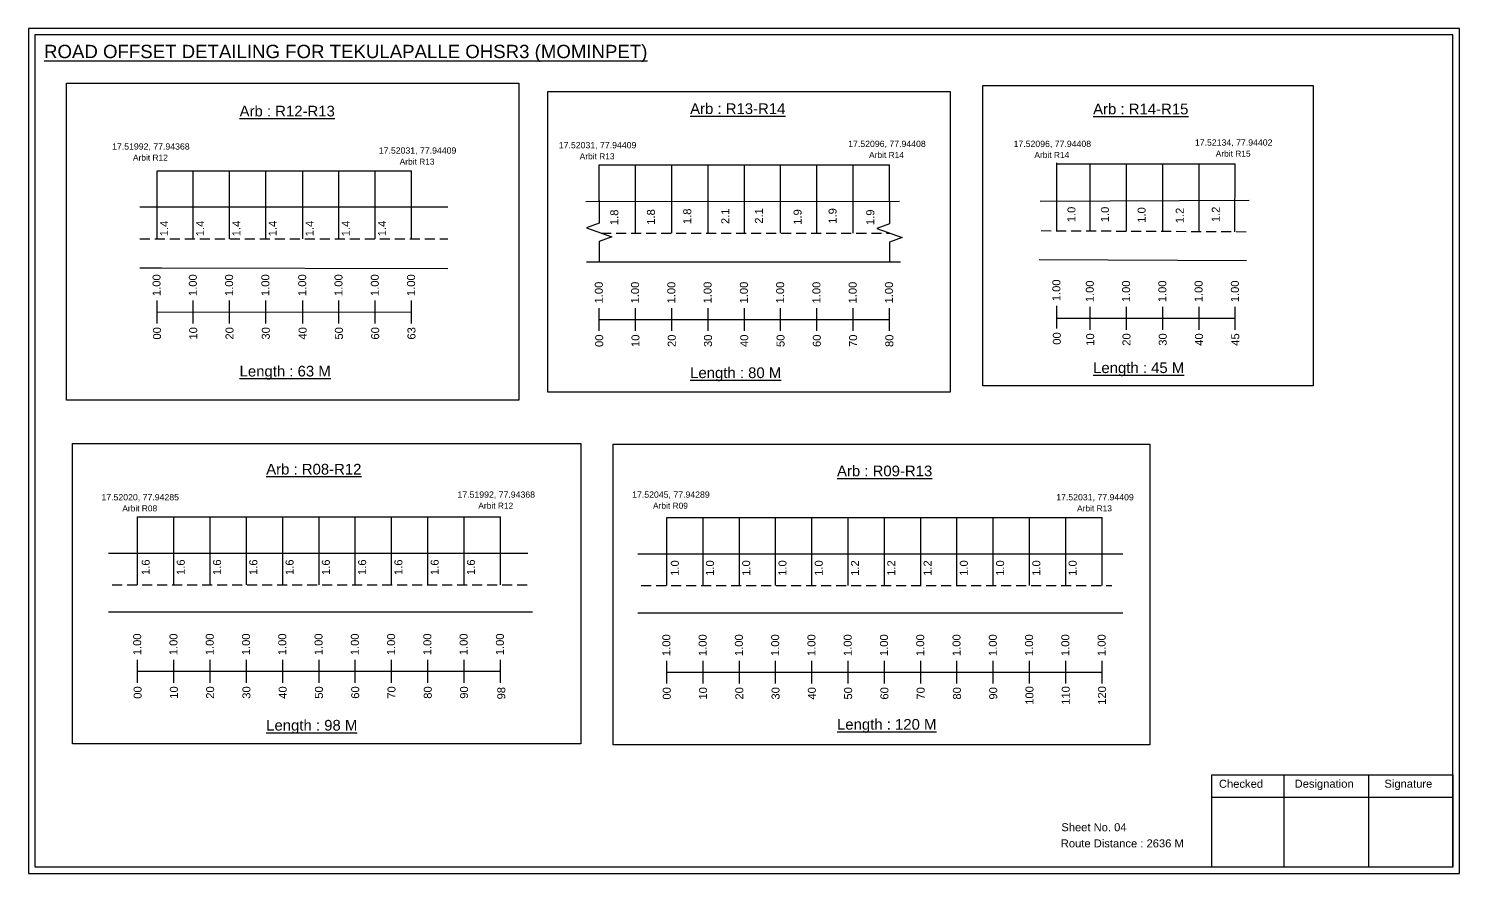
# Model space of a CAD drawing. Header units: inches. Extents: x 1745 to 7876, y -847 to 3138.
# Drawn here: x 5936 to 6473, y -846 to -529 of the extents above; entities that cross this region are included whole.
import ezdxf

# ---------------------------------------------------------------- set-up
doc = ezdxf.new("R2010")
doc.units = ezdxf.units.IN
doc.header["$MEASUREMENT"] = 0
doc.linetypes.add('DASHED2', pattern=[0.375, 0.25, -0.125])
doc.layers.add('PDF_Geometry', color=7, linetype='Continuous')
doc.layers.add('PDF_Text', color=5, linetype='Continuous')
doc.styles.add('PDF Arial', font='arial.ttf')
doc.styles.get("Standard").update_dxf_attribs({"font": 'arial.ttf'})

msp = doc.modelspace()

# ---------------------------------------------------------------- linework, layer by layer
for p, q in [((6321.74, -604.84), (6321.74, -579.31)), ((5984.34, -607.83), (5984.34, -582.29)), ((5997.94, -607.83), (5997.94, -582.29)), ((6011.54, -607.83), (6011.54, -582.29)), ((6025.14, -607.83), (6025.14, -582.29)), ((6038.96, -607.83), (6038.96, -582.29)), ((6052.56, -607.83), (6052.56, -582.29)), ((6066.16, -607.83), (6066.16, -582.29)), ((6079.76, -607.83), (6079.76, -582.29)), ((6150.17, -593.72), (6150.17, -580.07)), ((6163.77, -605.61), (6163.77, -580.07)), ((6177.37, -605.61), (6177.37, -580.07)), ((6190.97, -605.61), (6190.97, -580.07)), ((6204.57, -605.61), (6204.57, -580.07)), ((6218.17, -605.61), (6218.17, -580.07)), ((6231.77, -605.61), (6231.77, -580.07)), ((6245.37, -605.61), (6245.37, -580.07)), ((6258.97, -593.73), (6258.97, -580.07)), ((6334.26, -604.89), (6334.26, -579.61)), ((6347.86, -604.95), (6347.86, -579.61)), ((6361.46, -604.88), (6361.46, -579.61)), ((6375.06, -605.14), (6375.06, -579.61)), ((6388.43, -605.11), (6388.66, -579.61)), ((6145.17, -593.73), (6262.79, -593.67)), ((6315.53, -593.64), (6393.91, -593.28)), ((6093.36, -595.94), (5977.94, -595.94)), ((6145.32, -616.41), (6263.1, -616.41)), ((6315.16, -615.48), (6392.89, -615.92)), ((5977.94, -618.63), (5985.99, -618.63)), ((5985.99, -618.63), (6093.36, -618.93)), ((5977.08, -737.49), (5977.08, -711.95)), ((5990.68, -737.49), (5990.68, -711.95)), ((6004.28, -737.49), (6004.28, -711.95)), ((6017.88, -737.49), (6017.88, -711.95)), ((6031.48, -737.49), (6031.48, -711.95)), ((6045.08, -737.49), (6045.08, -711.95)), ((6058.68, -737.49), (6058.68, -711.95)), ((6072.28, -737.49), (6072.28, -711.95)), ((6085.88, -737.49), (6085.88, -711.95)), ((6099.48, -737.49), (6099.48, -711.95)), ((6113.08, -737.49), (6113.08, -711.95)), ((6175.49, -737.8), (6175.49, -712.26)), ((6189.09, -737.8), (6189.09, -712.26)), ((6202.69, -737.8), (6202.69, -712.26)), ((6216.29, -737.8), (6216.29, -712.26)), ((6229.89, -737.8), (6229.89, -712.26)), ((6243.49, -737.8), (6243.49, -712.26)), ((6257.09, -737.8), (6257.09, -712.26)), ((6270.69, -737.8), (6270.69, -712.26)), ((6284.29, -737.8), (6284.29, -712.26)), ((6297.89, -737.8), (6297.89, -712.26)), ((6311.49, -737.8), (6311.49, -712.26)), ((6325.09, -737.8), (6325.09, -712.26)), ((6338.69, -737.8), (6338.69, -712.26)), ((5966.2, -725.6), (6123.36, -725.6)), ((6164.62, -725.91), (6346.52, -725.91)), ((6125.18, -747.79), (5966.2, -747.79)), ((6346.52, -748.1), (6164.62, -748.1))]:
    msp.add_line(p, q)
at = {"color": 5}
for p, q in [((5984.34, -582.29), (6079.76, -582.29)), ((6150.17, -580.08), (6258.97, -580.07)), ((6321.74, -579.61), (6388.66, -579.61)), ((5977.08, -711.95), (6113.08, -711.95)), ((6175.49, -712.26), (6338.69, -712.26))]:
    msp.add_line(p, q, dxfattribs=at)
at = {"linetype": 'DASHED2', "ltscale": 15}
for p, q in [((6150.93, -605.61), (6258.97, -605.61)), ((6315.88, -604.7), (6394.16, -605.11)), ((5977.94, -607.83), (6093.36, -607.83)), ((5967.48, -737.49), (6123.36, -737.49)), ((6165.89, -737.8), (6342.3, -737.8))]:
    msp.add_line(p, q, dxfattribs=at)
at = {"color": 217, "true_color": 0x93278f}
for p, q in [((5984.34, -639.52), (5984.34, -630.96)), ((5997.94, -639.52), (5997.94, -630.96)), ((6011.54, -639.52), (6011.54, -630.96)), ((6025.14, -639.52), (6025.14, -630.96)), ((6038.96, -639.52), (6038.96, -630.96)), ((6052.56, -639.52), (6052.56, -630.96)), ((6066.16, -639.52), (6066.16, -630.96)), ((6079.76, -639.52), (6079.76, -630.96)), ((6321.74, -641.45), (6321.74, -632.9)), ((5984.34, -635.25), (6079.76, -635.19)), ((6150.17, -642.31), (6150.17, -633.75)), ((6150.17, -638.04), (6258.97, -638.04)), ((6163.77, -642.31), (6163.77, -633.75)), ((6177.37, -642.31), (6177.37, -633.75)), ((6190.97, -642.31), (6190.97, -633.75)), ((6204.57, -642.31), (6204.57, -633.75)), ((6218.17, -642.31), (6218.17, -633.75)), ((6231.77, -642.31), (6231.77, -633.75)), ((6245.37, -642.31), (6245.37, -633.75)), ((6258.97, -642.31), (6258.97, -633.75)), ((6321.74, -637.57), (6388.66, -637.56)), ((6334.26, -641.84), (6334.26, -633.28)), ((6347.86, -641.84), (6347.86, -633.28)), ((6361.46, -641.84), (6361.46, -633.28)), ((6375.06, -641.84), (6375.06, -633.28)), ((6388.66, -641.84), (6388.66, -633.28)), ((5977.08, -774.18), (5977.08, -765.63)), ((5990.68, -774.18), (5990.68, -765.63)), ((6004.28, -774.18), (6004.28, -765.63)), ((6017.88, -774.18), (6017.88, -765.63)), ((6031.48, -774.18), (6031.48, -765.63)), ((6045.08, -774.18), (6045.08, -765.63)), ((6058.68, -774.18), (6058.68, -765.63)), ((6072.28, -774.18), (6072.28, -765.63)), ((6085.88, -774.18), (6085.88, -765.63)), ((6099.48, -774.18), (6099.48, -765.63)), ((6113.08, -774.18), (6113.08, -765.63)), ((6175.49, -774.5), (6175.49, -765.94)), ((6189.09, -774.5), (6189.09, -765.94)), ((6202.69, -774.5), (6202.69, -765.94)), ((6216.29, -774.5), (6216.29, -765.94)), ((6229.89, -774.5), (6229.89, -765.94)), ((6243.49, -774.5), (6243.49, -765.94)), ((6257.09, -774.5), (6257.09, -765.94)), ((6270.69, -774.5), (6270.69, -765.94)), ((6284.29, -774.5), (6284.29, -765.94)), ((6297.89, -774.5), (6297.89, -765.94)), ((6311.49, -774.5), (6311.49, -765.94)), ((6325.09, -774.5), (6325.09, -765.94)), ((6338.69, -774.5), (6338.69, -765.94)), ((5977.08, -769.91), (6113.08, -769.89)), ((6175.49, -770.23), (6338.69, -770.2))]:
    msp.add_line(p, q, dxfattribs=at)
for points in [[(5950.42, -549.46), (6120.03, -549.46), (6120.03, -668.28), (5950.42, -668.28)], [(6294.03, -550.25), (6417.84, -550.25), (6417.84, -662.93), (6294.03, -662.93)], [(6130.94, -552.59), (6281.79, -552.59), (6281.79, -665.27), (6130.94, -665.27)], [(5952.69, -684.47), (6143.25, -684.47), (6143.25, -797.15), (5952.69, -797.15)], [(6155.4, -684.78), (6356.64, -684.78), (6356.64, -797.46), (6155.4, -797.46)]]:
    msp.add_lwpolyline(points, close=True)
at = {"linetype": 'Continuous'}
for points in [[(6150.15, -593.44), (6150.15, -601.87), (6145.4, -603.6), (6154.89, -607.05), (6150.15, -608.78), (6150.15, -616.13)], [(6258.97, -593.73), (6258.97, -602.16), (6254.22, -603.88), (6263.71, -607.34), (6258.97, -609.06), (6258.97, -616.41)]]:
    msp.add_lwpolyline(points, dxfattribs=at)
at = {"layer": 'PDF_Geometry'}
for points in [[(5936.2, -528.97), (5936.2, -845.68), (6472.67, -845.68), (6472.67, -528.97)], [(5938.52, -531.29), (5938.52, -843.26), (6470.25, -843.26), (6470.25, -531.29)]]:
    msp.add_lwpolyline(points, close=True, dxfattribs=at)
at = {"layer": 'PDF_Geometry', "color": 242, "true_color": 0xcc1f26}
msp.add_lwpolyline([(6470.25, -843.35), (6379.91, -843.35), (6379.91, -808.74), (6470.25, -808.74)], close=True, dxfattribs=at)
for points in [[(6406.89, -808.74), (6406.89, -843.35)], [(6438.62, -808.74), (6438.62, -843.35)], [(6379.91, -817.11), (6470.25, -817.11)]]:
    msp.add_lwpolyline(points, dxfattribs=at)

# ---------------------------------------------------------------- texts
at = {"color": 242, "true_color": 0xcd2027}
for s, height, p in [('%%UROAD OFFSET DETAILING FOR TEKULAPALLE OHSR3 (MOMINPET)', 5, (5941.98, -540.04)), ('%%UArb : R12-R13', 4, (6015.31, -561.89)), ('%%UArb : R13-R14', 4, (6184.24, -560.98)), ('%%UArb : R14-R15', 4, (6335.34, -561.1)), ('%%ULength : 45 M', 4, (6335.34, -658.1)), ('%%ULength : 63 M', 4, (6015.31, -659.39)), ('%%ULength : 80 M', 4, (6184.24, -659.98)), ('%%UArb : R08-R12', 4, (6025.28, -696.14)), ('%%UArb : R09-R13', 4, (6239.31, -696.8)), ('%%ULength : 98 M', 4, (6025.28, -792.14)), ('%%ULength : 120 M', 4, (6239.31, -791.8))]:
    msp.add_text(s, height=height, dxfattribs=at).set_placement(p)
at = {"color": 5}
for s, height, p in [('17.51992, 77.94368', 2.34, (5967.5, -574.34)), ('17.52031, 77.94409', 2.34, (6067.5, -575.84)), ('17.52031, 77.94409', 2.34, (6135, -573.83)), ('17.52096, 77.94408', 2.34, (6243.5, -573.33)), ('17.52096, 77.94408', 2.34, (6305.5, -573.34)), ('17.52134, 77.94402', 2.34, (6373.5, -572.84)), ('Arbit R12', 2.246, (5975.32, -578.46)), ('Arbit R13', 2.246, (6075.32, -579.96)), ('Arbit R13', 2.246, (6142.82, -577.96)), ('Arbit R14', 2.246, (6251.32, -577.46)), ('Arbit R14', 2.246, (6313.32, -577.46)), ('Arbit R15', 2.246, (6381.32, -576.96)), ('17.51992, 77.94368', 2.34, (6097, -704.84)), ('17.52045, 77.94289', 2.34, (6162.5, -704.84)), ('17.52020, 77.94285', 2.34, (5963.5, -705.84)), ('Arbit R08', 2.246, (5971.32, -709.96)), ('Arbit R12', 2.246, (6104.82, -708.96)), ('Arbit R09', 2.246, (6170.32, -708.96)), ('17.52031, 77.94409', 2.34, (6321.5, -705.83)), ('Arbit R13', 2.246, (6329.32, -709.96))]:
    msp.add_text(s, height=height, dxfattribs=at).set_placement(p)
for s, p in [('1.8', (6157.3, -602.63)), ('1.8', (6171.05, -602.5)), ('1.8', (6184.66, -602.24)), ('2.1', (6198.92, -602.24)), ('2.1', (6211.52, -602.11)), ('1.9', (6226.03, -602.5)), ('1.9', (6239.14, -602.11)), ('1.9', (6253.3, -602.61)), ('1.0', (6328.7, -601.56)), ('1.0', (6341.27, -601.56)), ('1.0', (6355.01, -601.75)), ('1.2', (6369.33, -601.94)), ('1.2', (6382.84, -601.53)), ('1.4', (5988.52, -606.83)), ('1.4', (6002.01, -606.83)), ('1.4', (6015.61, -606.83)), ('1.4', (6029.21, -606.83)), ('1.4', (6043.03, -606.83)), ('1.4', (6056.63, -606.83)), ('1.4', (6070.23, -606.83)), ('1.6', (5981.59, -733.81)), ('1.6', (5994.75, -733.81)), ('1.6', (6008.35, -733.81)), ('1.6', (6021.95, -733.81)), ('1.6', (6035.55, -733.81)), ('1.6', (6049.15, -733.81)), ('1.6', (6062.75, -733.81)), ('1.6', (6076.35, -733.81)), ('1.6', (6089.95, -733.81)), ('1.6', (6103.55, -733.81)), ('1.0', (6180, -734.12)), ('1.0', (6193.16, -734.12)), ('1.0', (6206.76, -734.12)), ('1.0', (6220.36, -734.12)), ('1.0', (6233.96, -734.12)), ('1.2', (6247.56, -734.12)), ('1.2', (6261.16, -734.12)), ('1.2', (6274.76, -734.12)), ('1.0', (6288.36, -734.12)), ('1.0', (6301.96, -734.12)), ('1.0', (6315.56, -734.12)), ('1.0', (6329.16, -734.12))]:
    msp.add_text(s, height=3, rotation=90).set_placement(p)
at = {"color": 217, "true_color": 0x93278f}
for s, p in [('1.00', (5985.67, -629.23)), ('1.00', (5999.27, -629.23)), ('1.00', (6012.87, -629.23)), ('1.00', (6026.47, -629.23)), ('1.00', (6040.29, -629.23)), ('1.00', (6053.89, -629.23)), ('1.00', (6067.49, -629.23)), ('1.00', (6081.09, -629.23)), ('1.00', (6151.49, -632.01)), ('1.00', (6165.09, -632.01)), ('1.00', (6178.69, -632.01)), ('1.00', (6192.29, -632.01)), ('1.00', (6205.89, -632.01)), ('1.00', (6219.49, -632.01)), ('1.00', (6233.09, -632.01)), ('1.00', (6246.69, -632.01)), ('1.00', (6260.29, -632.01)), ('1.00', (6323.06, -631.16)), ('1.00', (6335.59, -631.55)), ('1.00', (6349.19, -631.55)), ('1.00', (6362.79, -631.55)), ('1.00', (6376.39, -631.55)), ('1.00', (6389.99, -631.55)), ('00', (5985.82, -645.55)), ('10', (5999.42, -645.55)), ('20', (6013.02, -645.55)), ('30', (6026.62, -645.55)), ('40', (6040.44, -645.55)), ('50', (6054.04, -645.55)), ('60', (6067.64, -645.55)), ('63', (6081.24, -645.55)), ('00', (6323.22, -647.48)), ('10', (6335.74, -647.87)), ('20', (6349.34, -647.87)), ('30', (6362.94, -647.87)), ('40', (6376.54, -647.87)), ('45', (6390.14, -647.87)), ('00', (6151.64, -648.33)), ('10', (6165.24, -648.33)), ('20', (6178.84, -648.33)), ('30', (6192.44, -648.33)), ('40', (6206.04, -648.33)), ('50', (6219.64, -648.33)), ('60', (6233.24, -648.33)), ('70', (6246.84, -648.33)), ('80', (6260.44, -648.33)), ('1.00', (5978.41, -763.89)), ('1.00', (5992.01, -763.89)), ('1.00', (6005.61, -763.89)), ('1.00', (6019.21, -763.89)), ('1.00', (6032.81, -763.89)), ('1.00', (6046.41, -763.89)), ('1.00', (6060.01, -763.89)), ('1.00', (6073.61, -763.89)), ('1.00', (6087.21, -763.89)), ('1.00', (6100.81, -763.89)), ('1.00', (6114.41, -763.89)), ('1.00', (6176.82, -764.2)), ('1.00', (6190.42, -764.2)), ('1.00', (6204.02, -764.2)), ('1.00', (6217.62, -764.2)), ('1.00', (6231.22, -764.2)), ('1.00', (6244.82, -764.2)), ('1.00', (6258.42, -764.2)), ('1.00', (6272.02, -764.2)), ('1.00', (6285.62, -764.2)), ('1.00', (6299.22, -764.2)), ('1.00', (6312.82, -764.2)), ('1.00', (6326.42, -764.2)), ('1.00', (6340.02, -764.2)), ('00', (5978.56, -780.21)), ('10', (5992.16, -780.21)), ('20', (6005.76, -780.21)), ('30', (6019.36, -780.21)), ('40', (6032.96, -780.21)), ('50', (6046.56, -780.21)), ('60', (6060.16, -780.21)), ('70', (6073.76, -780.21)), ('80', (6087.36, -780.21)), ('90', (6100.96, -780.21)), ('98', (6114.93, -780.46)), ('00', (6176.97, -780.52)), ('10', (6190.57, -780.52)), ('20', (6204.17, -780.52)), ('30', (6217.77, -780.52)), ('40', (6231.37, -780.52)), ('50', (6244.97, -780.52)), ('60', (6258.57, -780.52)), ('70', (6272.17, -780.52)), ('80', (6285.77, -780.52)), ('90', (6299.37, -780.52)), ('100', (6312.97, -782.48)), ('110', (6326.57, -782.48)), ('120', (6340.17, -782.47))]:
    msp.add_text(s, height=3, rotation=90, dxfattribs=at).set_placement(p)
for s, p in [('Sheet No. 04', (6323.41, -829.88)), ('Route Distance : 2636 M', (6323.22, -835.93))]:
    msp.add_text(s, height=3).set_placement(p)
at = {"layer": 'PDF_Text', "color": 7, "attachment_point": 7, "style": 'PDF Arial'}
for s, insert, char_height in [('Checked', (6382.52, -813.63), 3.001), ('Designation', (6410.89, -814.46), 3.0006), ('Signature', (6444.57, -814.46), 3.001)]:
    msp.add_mtext(s, dxfattribs=dict(at, insert=insert, char_height=char_height))

doc.saveas('drawing.dxf')
